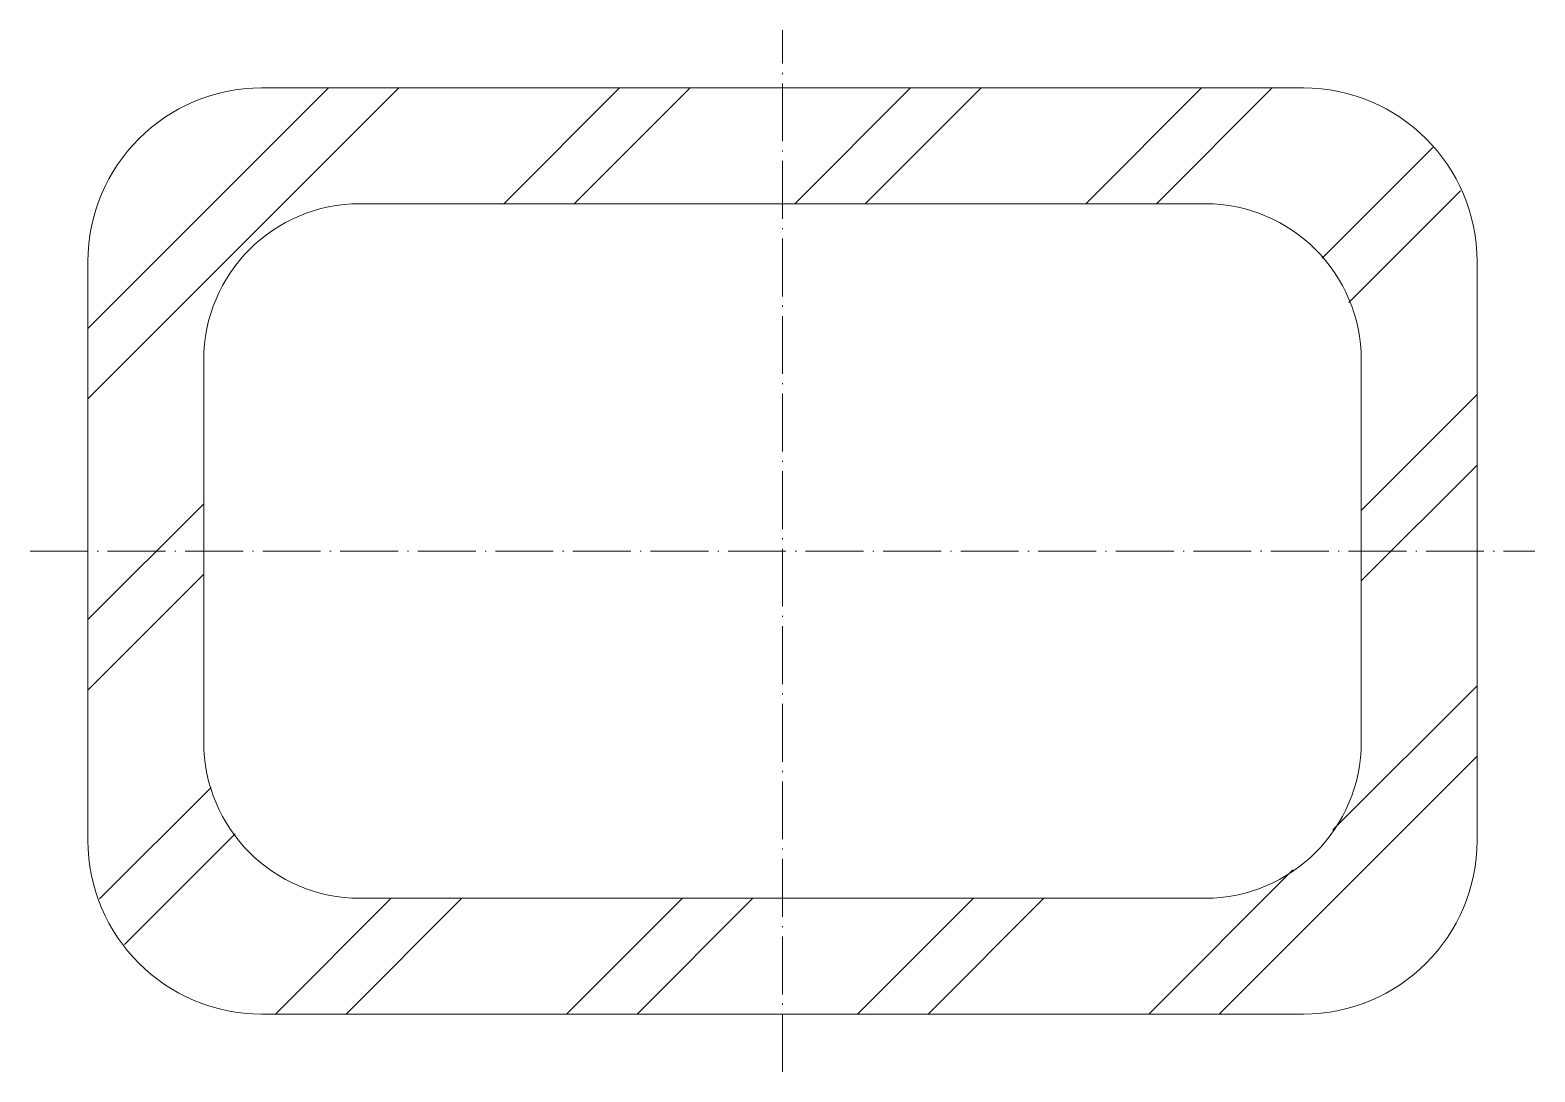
# Model space of a CAD drawing. Header units: metres. Extents: x -65 to 65, y -45 to 45.
import ezdxf

# ---------------------------------------------------------------- set-up
doc = ezdxf.new("R2010")
doc.units = ezdxf.units.M
doc.linetypes.add('MV_hartlijn_staal', pattern=[6.6, 5, -0.8, 0, -0.8])
doc.layers.add('A-DETL-GENF', color=92, linetype='Continuous', lineweight=18)

# ---------------------------------------------------------------- blocks, each defined once
blk = doc.blocks.new('28 Staalprofielen- koker RHS-2d - K120_80_10-3531659-00_0 Basismaterialen')
at = {"layer": 'A-DETL-GENF', "lineweight": 13}
h = blk.add_hatch(dxfattribs=at)
h.set_pattern_fill('FP_364', color=256, style=0, pattern_type=2)
h.set_pattern_definition([(45, (2600.222, 4414.438), (-12.57236, 12.57236), []), (45, (2600.222, 4433.488), (-12.57236, 12.57236), [])])
h.paths.add_polyline_path([(45, -40), (48.88, -39.49), (52.5, -37.99), (55.61, -35.61), (57.99, -32.5), (59.49, -28.88), (60, -25), (60, 25), (59.49, 28.88), (57.99, 32.5), (55.61, 35.61), (52.5, 37.99), (48.88, 39.49), (45, 40), (-45, 40), (-48.88, 39.49), (-52.5, 37.99), (-55.61, 35.61), (-57.99, 32.5), (-59.49, 28.88), (-60, 25), (-60, -25), (-59.49, -28.88), (-57.99, -32.5), (-55.61, -35.61), (-52.5, -37.99), (-48.88, -39.49), (-45, -40)])
h.paths.add_polyline_path([(36.5, -30), (-36.5, -30), (-39.99, -29.54), (-43.25, -28.19), (-46.05, -26.05), (-48.19, -23.25), (-49.54, -19.99), (-50, -16.5), (-50, 16.5), (-49.54, 19.99), (-48.19, 23.25), (-46.05, 26.05), (-43.25, 28.19), (-39.99, 29.54), (-36.5, 30), (36.5, 30), (39.99, 29.54), (43.25, 28.19), (46.05, 26.05), (48.19, 23.25), (49.54, 19.99), (50, 16.5), (50, -16.5), (49.54, -19.99), (48.19, -23.25), (46.05, -26.05), (43.25, -28.19), (39.99, -29.54)])
at = {"layer": 'A-DETL-GENF', "linetype": 'MV_hartlijn_staal', "lineweight": 13}
for p, q in [((0, -45), (0, 45)), ((-65, 0), (65, 0))]:
    blk.add_line(p, q, dxfattribs=at)
at = {"layer": 'A-DETL-GENF'}
for p, q in [((45, 40), (-45, 40)), ((-45, 40), (45, 40)), ((-36.5, 30), (36.5, 30)), ((-36.5, 30), (36.5, 30)), ((-60, 25), (-60, -25)), ((-60, -25), (-60, 25)), ((60, -25), (60, 25)), ((60, 25), (60, -25)), ((-50, -16.5), (-50, 16.5)), ((-50, -16.5), (-50, 16.5)), ((50, 16.5), (50, -16.5)), ((50, 16.5), (50, -16.5)), ((36.5, -30), (-36.5, -30)), ((36.5, -30), (-36.5, -30)), ((-45, -40), (45, -40)), ((45, -40), (-45, -40))]:
    blk.add_line(p, q, dxfattribs=at)
for centre, radius, start, end in [((-45, 25), 15, 90, 180), ((-45, 25), 15, 90, 180), ((45, 25), 15, 360, 90), ((45, 25), 15, 360, 90), ((-36.5, 16.5), 13.5, 90, 180), ((-36.5, 16.5), 13.5, 90, 180), ((36.5, 16.5), 13.5, 360, 90), ((36.5, 16.5), 13.5, 360, 90), ((-36.5, -16.5), 13.5, 180, 270), ((-36.5, -16.5), 13.5, 180, 270), ((36.5, -16.5), 13.5, 270, 360), ((36.5, -16.5), 13.5, 270, 360), ((-45, -25), 15, 180, 270), ((-45, -25), 15, 180, 270), ((45, -25), 15, 270, 0), ((45, -25), 15, 270, 0)]:
    blk.add_arc(centre, radius, start, end, dxfattribs=at)

msp = doc.modelspace()

# ---------------------------------------------------------------- block references
msp.add_blockref('28 Staalprofielen- koker RHS-2d - K120_80_10-3531659-00_0 Basismaterialen', (0, 0))

doc.saveas('drawing.dxf')
